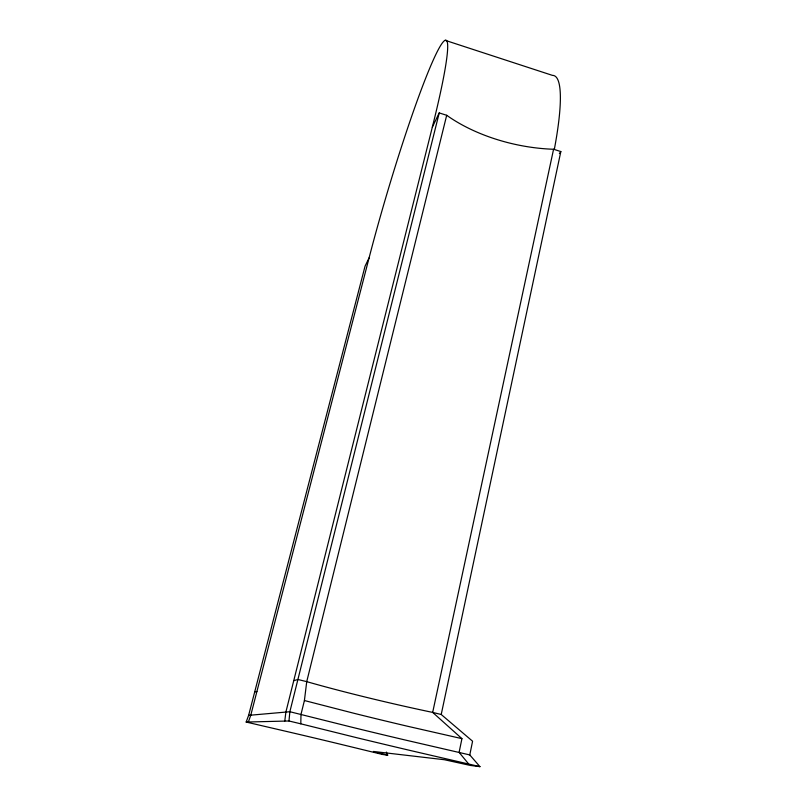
<?xml version="1.0" encoding="UTF-8"?>
<svg xmlns="http://www.w3.org/2000/svg" width="807" height="807" viewBox="0 0 807 807"><rect width="100%" height="100%" fill="white"/><g stroke="black" fill="none" stroke-linecap="round" stroke-linejoin="round"><path stroke-width="1.21" d="M386.361 752.084L387.703 755.14L382.659 754.505L337.588 743.54A137.573 2.482 13.2 0 0 295.453 733.523L246.165 722.053L248.627 715.355L289.864 711.724L350.642 726.905A236.965 9.745 13.1 0 0 405.033 739.969L469.785 754.938L479.953 766.65L411.197 750.702A254.972 8.474 13.1 0 1 353.516 736.912L300.799 723.818L300.991 714.397L304.41 700.526L306.731 681.643L446.695 115.29L439.22 112.919L432.32 127.183L285.88 712.077L284.77 721.095M300.799 723.818L288.977 720.984L289.864 711.724L439.22 112.919M469.785 754.938L472.579 741.219L441.217 714.498L432.673 712.41A140.65 9.301 13.1 0 1 306.731 681.643L297.904 679.484L293.728 680.704M446.695 115.29A119.577 65.306 12.2 0 0 553.572 149.255L432.673 712.41L461.937 738.647L459.102 752.376L468.635 763.947M441.217 714.498L560.835 151.555L553.572 149.255M248.627 715.355L365.046 266.209L369.092 257.857A164.709 13.083 -73.5 0 1 435.861 54.452A164.709 13.083 -73.5 0 1 432.32 127.183M369.092 257.857L250.785 715.163L248.374 722.003M559.362 153.582L560.835 151.555M254.649 692.113L256.919 691.448M246.165 722.053L288.977 720.984M479.953 766.65L470.461 765.46L444.334 759.72L373.379 751.448L387.703 755.14M461.937 738.647L408.029 726.361A236.017 12.71 13 0 1 353.839 713.257L304.41 700.526M445.252 40.35L552.462 75.384A162.57 26.994 -72.8 0 1 554.369 149.164"/></g></svg>
